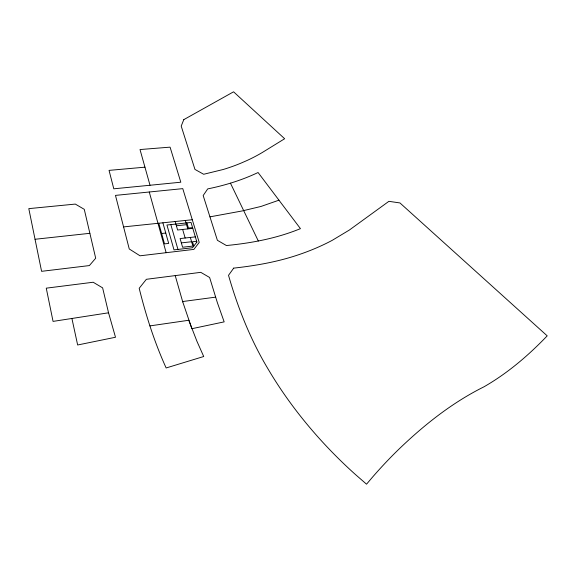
<?xml version="1.0" encoding="UTF-8"?>
<svg xmlns="http://www.w3.org/2000/svg" width="576" height="576" viewBox="0 0 576 576"><rect width="100%" height="100%" fill="white"/><g stroke="black" fill="none" stroke-linecap="round" stroke-linejoin="round"><path stroke-width="0.86" d="M278.95 200.182L260.986 206.453L242.078 210.967L209.945 216.85L203.17 195.53L207.72 188.892C225.05 185.378 242.086 180.115 258.077 172.512L300.442 228.643C276.898 238.334 251.662 243.086 226.411 245.534L217.39 240.3L209.945 216.85M108.54 312.797L53.057 321.394L46.26 288.166L93.175 282.24L102.622 287.856L108.54 312.797L115.502 337.255L77.645 344.988L71.914 318.478M149.897 325.901L188.784 320.263L196.934 341.28L203.717 356.515L166.147 367.963C154.534 342.382 145.951 315.54 139.19 288.295L146.369 279.295L200.765 272.34L209.621 277.488L217.325 302.551L224.165 321.869L191.866 328.709L182.628 301.543L215.647 297.137M181.346 242.892L191.606 241.74M196.661 241.265L192.492 241.733L193.788 246.089M195.35 236.88L180.094 238.572L182.599 247.234L192.888 246.06L190.332 237.442M35.042 239.27L41.587 271.325L89.381 265.572L95.695 258.221L84.269 209.326L75.305 204.084L28.8 208.634L35.042 239.27L89.87 233.316M192.578 227.614L188.438 228.06L186.905 222.905M192.802 228.37L177.617 230.004L175.162 221.53M161.626 233.489L165.766 233.042M176.386 225.756L186.552 224.676M123.581 226.901L192.283 219.744L199.231 242.431L193.874 249.394L140.026 255.802L129.254 248.976L115.474 195.394L182.772 188.633L192.283 219.744M150.012 185.256L180.814 182.21L170.078 147.146L140.011 149.551L150.012 185.256L113.789 188.806L109.051 170.381L144.95 167.17M230.45 183.154L258.329 241.013M185.306 220.471L187.805 228.91M182.65 229.464L185.155 238.01M182.743 301.925L175.219 275.609M170.834 224.597L177.948 249.422M162.878 222.804L168.682 243.418L164.52 243.878L158.767 223.236M149.263 191.995L166.154 252.684M183.802 119.635L181.202 126.094L194.954 169.416L203.674 174.269L223.193 169.495A188.23 128.254 12.1 0 0 241.063 163.102L246.672 160.661A201.024 136.066 11.8 0 0 262.375 152.46L284.652 138.737L233.575 91.814L183.802 119.635M233.698 268.128L228.521 275.321C237.838 307.793 250.387 339.444 267.761 368.482A360.266 253.814 35.6 0 0 281.794 390.672C298.699 415.584 318.233 438.674 339.71 459.763A339.588 242.093 35.7 0 0 355.514 474.588L366.538 484.186L372.298 477.396A1154.959 655.632 67.8 0 1 398.837 449.244C424.253 424.8 452.246 402.588 483.919 386.842C507.55 373.291 528.408 355.478 547.2 335.851L399.946 202.939L388.894 201.334L349.33 230.054L332.258 240.322A253.382 177.415 13.8 0 1 299.801 254.326C278.46 261.734 256.104 265.658 233.698 268.128M196.898 242.057L192.499 247.752L174.002 249.876L166.946 225.007L191.038 222.466L196.898 242.057"/></g></svg>
